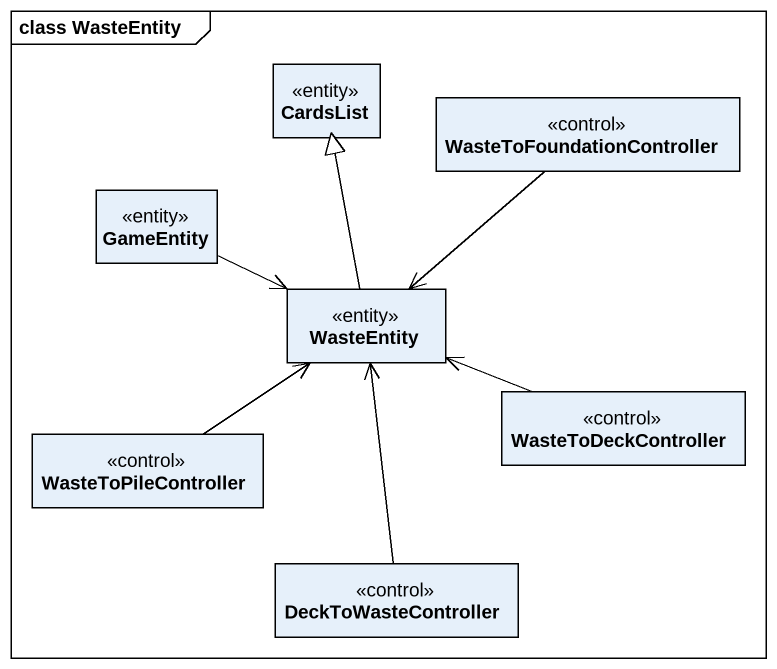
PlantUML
@startuml
mainframe class WasteEntity
hide circle
hide empty members
class CardsList <<entity>>
class WasteToFoundationController <<control>>
class GameEntity <<entity>>
class WasteEntity <<entity>>
class WasteToDeckController <<control>>
class WasteToPileController <<control>>
class DeckToWasteController <<control>>
WasteToFoundationController --> WasteEntity
GameEntity -right-> WasteEntity
WasteEntity -up-|> CardsList
WasteToDeckController -left-> WasteEntity
WasteToPileController -up-> WasteEntity
DeckToWasteController -up-> WasteEntity
@enduml
